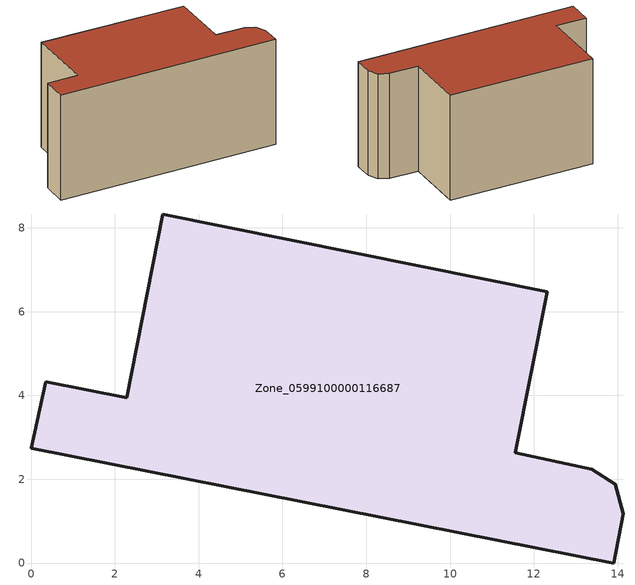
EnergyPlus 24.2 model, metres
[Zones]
Zone_0599100000116687
 floor ground (C_G): 13.95,1.88 14.14,1.18 13.91,0 0,2.74 0.35,4.33 2.28,3.95 3.15,8.33 12.32,6.48 11.56,2.63 13.38,2.24 z0
 wall outside (C_F): 0,2.74 13.91,0 14.14,1.18 13.95,1.88 13.38,2.24 11.56,2.63 12.32,6.48 3.15,8.33 2.28,3.95 0.35,4.33 0,2.74 z0:6.96
 roof outside (C_R): 13.38,2.24 11.56,2.63 12.32,6.48 3.15,8.33 2.28,3.95 0.35,4.33 0,2.74 13.91,0 14.14,1.18 13.95,1.88 z6.96
[BUILDING]
Pand.0599100000116687: North Axis=0; Terrain=City; Loads Convergence Tolerance Value=0.04; Temperature Convergence Tolerance Value=0.4; Solar Distribution=FullExterior; Maximum Number of Warmup Days=25; Minimum Number of Warmup Days=1
[Site:Location]
Rotterdam.The.Hague.AP_ZH_NLD Design_Conditions: Latitude=51.96; Longitude=4.45; Time Zone=1; Elevation=-4.5
[SITE:GROUNDTEMPERATURE:BUILDINGSURFACE]
18, 18, 18, 18, 18, 18, 18, 18, 18, 18, 18, 18
[MATERIAL] Thermal Absorptance=0.9; Solar Absorptance=0.7; Visible Absorptance=0.7
Name | Roughness | Thickness | Conductivity | Density | Specific Heat
G.TI.1975-1991 | MediumSmooth | 0.15 | 0.288461 | 540 | 1210
F.TI.1975-1991 | Rough | 0.3 | 0.230769 | 1920 | 840
R.TI.1975-1991 | MediumRough | 0.2 | 0.153846 | 1500 | 1000
[CONSTRUCTION]
C_G: G.TI.1975-1991
C_F: F.TI.1975-1991
C_R: R.TI.1975-1991
[ZONE]
Zone_0599100000116687: Type=1; Multiplier=1; Ceiling Height=Autocalculate; Volume=Autocalculate; Floor Area=autocalculate; Part of Total Floor Area=Yes
[ZONEINFILTRATION:DESIGNFLOWRATE]
Infil_Zone_0599100000116687: Zone or ZoneList or Space or SpaceList=Zone_0599100000116687; Schedule=AlwaysOn; Design Flow Rate Calculation Method=Flow/Area; Flow Rate per Floor Area=0.003; Constant Term Coefficient=1; Temperature Term Coefficient=0; Velocity Term Coefficient=0; Velocity Squared Term Coefficient=0
[HVACTEMPLATE:ZONE:IDEALLOADSAIRSYSTEM]
Zone_0599100000116687: Maximum Heating Supply Air Temperature=50; Minimum Cooling Supply Air Temperature=13; Maximum Heating Supply Air Humidity Ratio=0.0156; Minimum Cooling Supply Air Humidity Ratio=0.0077; Heating Limit=NoLimit; Cooling Limit=NoLimit; Dehumidification Control Type=ConstantSensibleHeatRatio; Cooling Sensible Heat Ratio=0.7; Dehumidification Setpoint=60; Humidification Control Type=None; Humidification Setpoint=30; Outdoor Air Method=None; Outdoor Air Flow Rate per Person=0.00944; Outdoor Air Flow Rate per Zone Floor Area=0; Outdoor Air Flow Rate per Zone=0; Demand Controlled Ventilation Type=None; Outdoor Air Economizer Type=NoEconomizer; Heat Recovery Type=None; Sensible Heat Recovery Effectiveness=0.7; Latent Heat Recovery Effectiveness=0.65
[ZONECONTROL:THERMOSTAT]
ThermostatControl_Zone_0599100000116687: Zone or ZoneList=Zone_0599100000116687; Control Type Schedule=DualSetpointControlType; Control 1=Thermostat_Zone_0599100000116687; Temperature Difference Between Cutout And Setpoint=0
[THERMOSTATSETPOINT:DUALSETPOINT]
Thermostat_Zone_0599100000116687: Heating Setpoint Temperature Schedule=HeatingSetpoint_Zone_0599100000116687; Cooling Setpoint Temperature Schedule=CoolingSetpoint_Zone_0599100000116687
[SCHEDULE:COMPACT]
HeatingSetpoint_Zone_0599100000116687: Through: 12/31, For: AllDays, Until: 24:00, 21
CoolingSetpoint_Zone_0599100000116687: Through: 12/31, For: AllDays, Until: 24:00, 24
DualSetpointControlType: Through: 12/31, For: AllDays, Until: 24:00, 4
AlwaysOn: Through: 12/31, For: AllDays, Until: 24:00, 1
